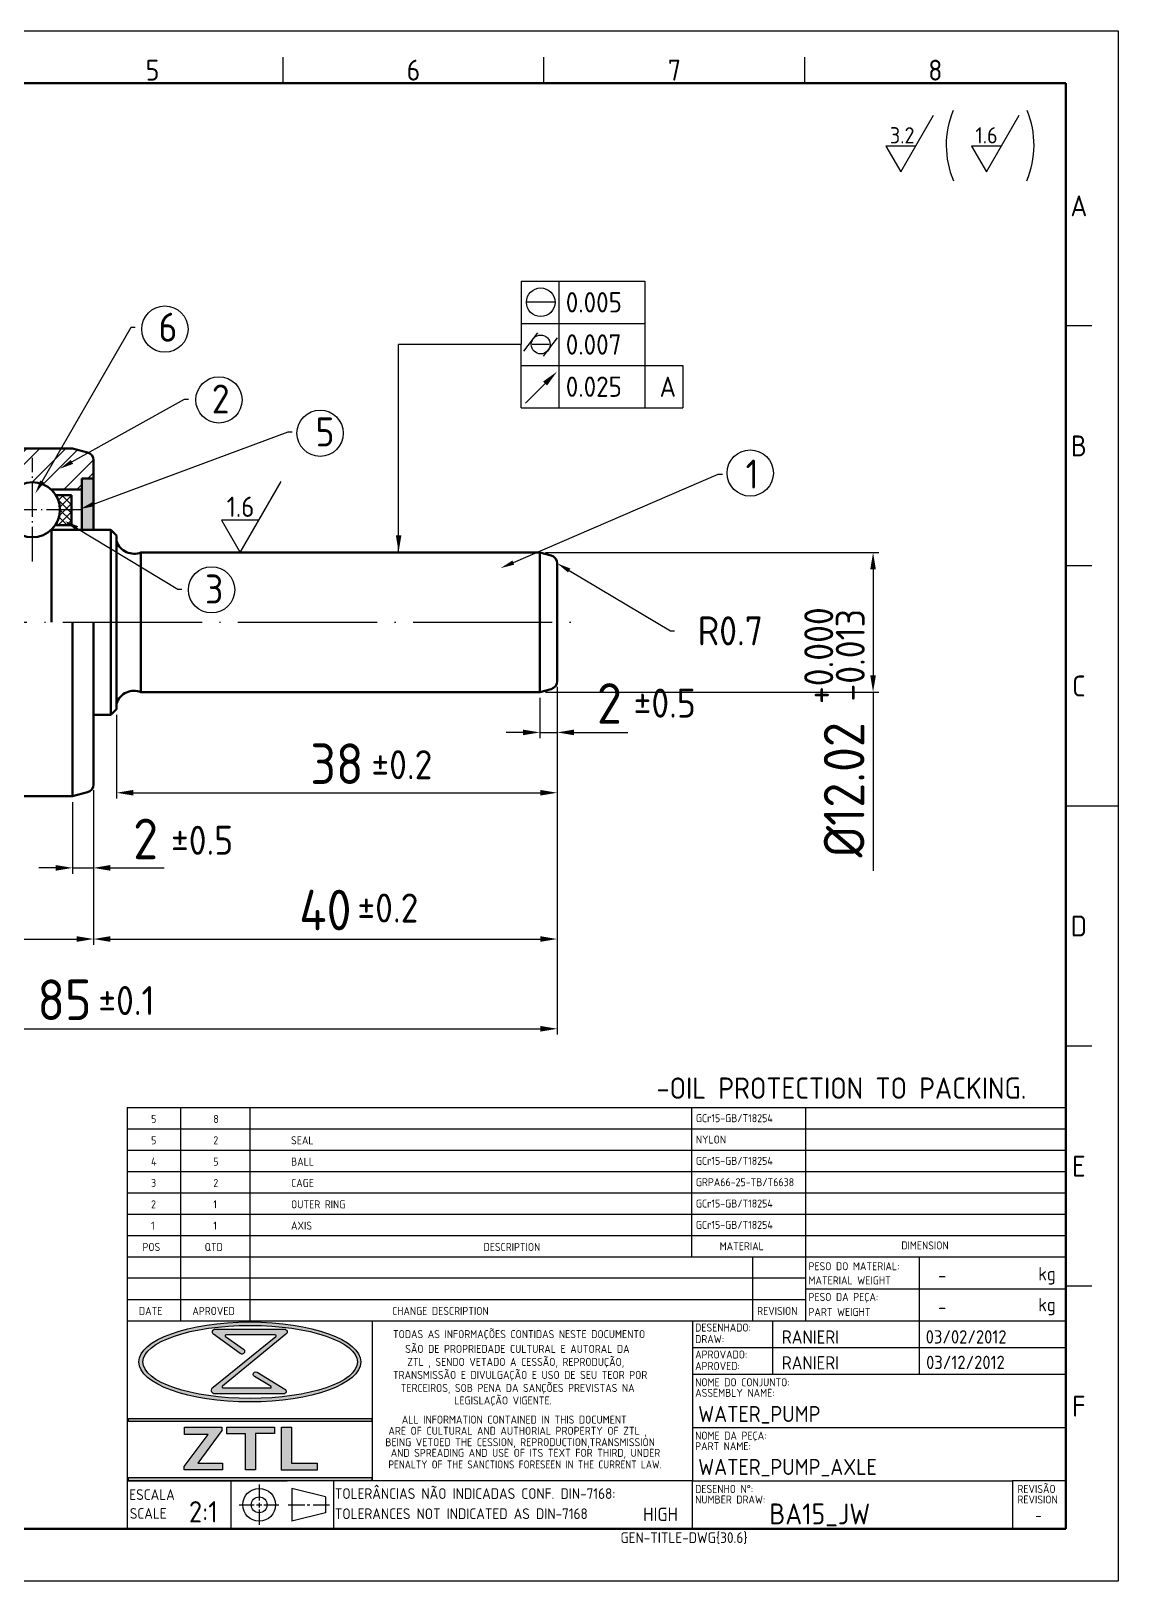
# Model space of a CAD drawing. Extents: x 8 to 197, y 6 to 139.
# Drawn here: x 103.7 to 197.4, y 5.6 to 139.3 of the extents above; entities that cross this region are included whole.
import ezdxf
from ezdxf import colors
from ezdxf.entities.mleader import LeaderData, LeaderLine
from ezdxf.enums import TextEntityAlignment as Align
from ezdxf.math import Vec2, Vec3

# ---------------------------------------------------------------- set-up
doc = ezdxf.new("R2010")
doc.units = 0
doc.header["$LTSCALE"] = 0.5
doc.linetypes.add('ACAD_ISO04W100', pattern=[30, 24, -3, 0, -3])
doc.layers.get('0').update_dxf_attribs({"linetype": 'CONTINUOUS'})
doc.layers.get('Defpoints').update_dxf_attribs({"linetype": 'CONTINUOUS'})
for name, color, linetype, lineweight in [('AM_0', 7, 'CONTINUOUS', 50), ('AM_5', 3, 'CONTINUOUS', 25), ('AM_7', 4, 'ACAD_ISO04W100', 25), ('AM_8', 1, 'CONTINUOUS', 25), ('AM_BOR', 7, 'CONTINUOUS', 50)]:
    doc.layers.add(name, color=color, linetype=linetype, lineweight=lineweight)
doc.styles.add('ACISOTS', font='isocp.shx', dxfattribs={"height": 1})
doc.styles.get("Standard").update_dxf_attribs({"font": 'ISOCP.SHX'})
doc.dimstyles.new('AM_ISO', dxfattribs={"dimtxt": 3.5, "dimasz": 2.5, "dimexe": 1, "dimexo": 1, "dimgap": 1.5, "dimtad": 1, "dimdsep": 46, "dimtxsty": 'Standard', "dimcen": 0, "dimclrd": 256, "dimclre": 256, "dimclrt": 2, "dimadec": 0, "dimazin": 2, "dimtp": 0.1, "dimtm": 0.1, "dimtfac": 0.71, "dimtdec": 3, "dimtmove": 0, "dimatfit": 3, "dimfxl": 1, "dimlwd": -1, "dimlwe": -1, "dimarcsym": 0})

# ---------------------------------------------------------------- blocks, each defined once
blk = doc.blocks.new('A3 ZTL')
for p, q in [((401.174168297453, 280.8219178082171), (19.56947162426601, 280.8219178082171)), ((401.174168297453, 9.784735812133079), (401.174168297453, 280.8219178082171)), ((19.56947162426601, 9.784735812133079), (401.174168297453, 9.784735812133079))]:
    blk.add_line(p, q)
at = {"layer": 'AM_BOR', "color": 135, "lineweight": 25}
for p, q in [((0, 290.6066536203501), (410.9589041095861, 290.6066536203501)), ((410.9589041095861, 290.6066536203501), (410.9589041095861, 5.684341886080801e-14)), ((254.4031311154581, 280.8219178082171), (254.4031311154581, 285.7142857142836)), ((303.326810176123, 280.8219178082171), (303.326810176123, 285.7142857142836)), ((352.250489236788, 280.8219178082171), (352.250489236788, 285.7142857142836)), ((406.0665362035195, 235.3228962817988), (401.174168297453, 235.3228962817988)), ((406.0665362035195, 190.313111545987), (401.174168297453, 190.313111545987)), ((401.174168297453, 145.3033268101751), (410.9589041095861, 145.3033268101751)), ((406.0665362035195, 100.2935420743633), (401.174168297453, 100.2935420743633)), ((406.0665362035195, 55.28375733855154), (401.174168297453, 55.28375733855154)), ((410.9589041095861, 5.684341886080801e-14), (0, 5.684341886080801e-14))]:
    blk.add_line(p, q, dxfattribs=at)
at = {"layer": 'AM_BOR', "color": 135, "lineweight": 25, "style": 'ACISOTS'}
for s, p in [('5', (229.9412915851255, 283.2681017612505)), ('6', (278.8649706457905, 283.2681017612505)), ('7', (327.7886497064555, 283.2681017612505)), ('8', (376.7123287671206, 283.2681017612505)), ('A', (403.6203522504863, 257.8277886497048)), ('B', (403.6203522504863, 212.8180039138928)), ('C', (403.6203522504863, 167.808219178081)), ('D', (403.6203522504863, 122.7984344422692)), ('E', (403.6203522504863, 77.78864970645742)), ('F', (403.6203522504863, 32.7788649706456))]:
    blk.add_text(s, height=3.9138943248532, dxfattribs=at).set_placement(p, align=Align.MIDDLE)
blk = doc.blocks.new('*D31')
at = {"layer": 'AM_5', "transparency": 16777216}
for p, q in [((149.060590886391, 82.74152254201528), (149.060590886391, 52.76477455227206)), ((64.060590886391, 80.77546562620334), (64.060590886391, 52.76477455227206)), ((65.510590886391, 53.26477455227206), (147.610590886391, 53.26477455227206))]:
    blk.add_line(p, q, dxfattribs=at)
at = {"layer": 'AM_5', "lineweight": 25, "transparency": 16777216}
for points in [[(65.510590886391, 53.50644121893873), (65.510590886391, 53.02310788560539), (64.060590886391, 53.26477455227206)], [(147.610590886391, 53.50644121893873), (147.610590886391, 53.02310788560539), (149.060590886391, 53.26477455227206)]]:
    blk.add_solid(points, dxfattribs=at)
at = {"layer": 'Defpoints', "color": 0, "lineweight": 25, "transparency": 16777216}
for p in [(149.060590886391, 83.24152254201528), (64.060590886391, 81.27546562620334), (149.060590886391, 53.26477455227206)]:
    blk.add_point(p, dxfattribs=at)
at = {"layer": 'AM_5', "lineweight": 25, "transparency": 16777216, "insert": (106.560590886391, 55.76477455227206), "char_height": 3.5, "attachment_point": 5}
blk.add_mtext('85', dxfattribs=at)
blk = doc.blocks.new('*D33')
at = {"layer": 'AM_5', "transparency": 16777216}
for p, q in [((81.06059088639098, 73.84090729974463), (81.06059088639098, 60.50526844923911)), ((109.060590886391, 73.84090729974463), (109.060590886391, 60.50526844923911)), ((82.51059088639099, 61.00526844923911), (107.610590886391, 61.00526844923911))]:
    blk.add_line(p, q, dxfattribs=at)
at = {"layer": 'AM_5', "lineweight": 25, "transparency": 16777216}
for points in [[(82.51059088639099, 61.24693511590578), (82.51059088639099, 60.76360178257244), (81.06059088639098, 61.00526844923911)], [(107.610590886391, 61.24693511590578), (107.610590886391, 60.76360178257244), (109.060590886391, 61.00526844923911)]]:
    blk.add_solid(points, dxfattribs=at)
at = {"layer": 'Defpoints', "color": 0, "lineweight": 25, "transparency": 16777216}
for p in [(81.06059088639098, 74.34090729974463), (109.060590886391, 74.34090729974463), (109.060590886391, 61.00526844923911)]:
    blk.add_point(p, dxfattribs=at)
at = {"layer": 'AM_5', "lineweight": 25, "transparency": 16777216, "insert": (95.06059088639097, 63.50561293742809), "char_height": 3.5, "attachment_point": 5}
blk.add_mtext('28', dxfattribs=at)
blk = doc.blocks.new('*D34')
at = {"layer": 'AM_5', "transparency": 16777216}
for p, q in [((149.060590886391, 82.74152254201528), (149.060590886391, 60.50526844923911)), ((109.060590886391, 73.84090729974463), (109.060590886391, 60.50526844923911)), ((110.510590886391, 61.00526844923911), (147.610590886391, 61.00526844923911))]:
    blk.add_line(p, q, dxfattribs=at)
at = {"layer": 'AM_5', "lineweight": 25, "transparency": 16777216}
for points in [[(110.510590886391, 61.24693511590578), (110.510590886391, 60.76360178257244), (109.060590886391, 61.00526844923911)], [(147.610590886391, 61.24693511590578), (147.610590886391, 60.76360178257244), (149.060590886391, 61.00526844923911)]]:
    blk.add_solid(points, dxfattribs=at)
at = {"layer": 'Defpoints', "color": 0, "lineweight": 25, "transparency": 16777216}
for p in [(149.060590886391, 83.24152254201528), (109.060590886391, 74.34090729974463), (149.060590886391, 61.00526844923911)]:
    blk.add_point(p, dxfattribs=at)
at = {"layer": 'AM_5', "lineweight": 25, "transparency": 16777216, "insert": (129.060590886391, 63.50526844923911), "char_height": 3.5, "attachment_point": 5}
blk.add_mtext('40', dxfattribs=at)
blk = doc.blocks.new('*D35')
at = {"layer": 'AM_5', "transparency": 16777216}
for p, q in [((149.0605908863909, 82.74152254201528), (149.0605908863909, 73.1203006185603)), ((111.060590886391, 80.33646986178326), (111.060590886391, 73.1203006185603)), ((112.510590886391, 73.6203006185603), (147.6105908863909, 73.6203006185603))]:
    blk.add_line(p, q, dxfattribs=at)
at = {"layer": 'AM_5', "lineweight": 25, "transparency": 16777216}
for points in [[(112.510590886391, 73.86196728522695), (112.510590886391, 73.37863395189363), (111.060590886391, 73.6203006185603)], [(147.6105908863909, 73.86196728522695), (147.6105908863909, 73.37863395189363), (149.0605908863909, 73.6203006185603)]]:
    blk.add_solid(points, dxfattribs=at)
at = {"layer": 'Defpoints', "color": 0, "lineweight": 25, "transparency": 16777216}
for p in [(149.0605908863909, 83.24152254201528), (111.060590886391, 80.83646986178326), (149.0605908863909, 73.6203006185603)]:
    blk.add_point(p, dxfattribs=at)
at = {"layer": 'AM_5', "lineweight": 25, "transparency": 16777216, "insert": (130.0605908863909, 76.1203006185603), "char_height": 3.5, "attachment_point": 5}
blk.add_mtext('38', dxfattribs=at)
blk = doc.blocks.new('*D38')
at = {"layer": 'AM_5', "transparency": 16777216}
for p, q in [((109.060590886391, 73.84090729974463), (109.060590886391, 66.63924463909069)), ((107.260590886391, 72.82146986178329), (107.260590886391, 66.63924463909069)), ((105.810590886391, 67.13924463909069), (104.360590886391, 67.13924463909069)), ((107.260590886391, 67.13924463909069), (109.060590886391, 67.13924463909069)), ((110.510590886391, 67.13924463909069), (115.1596755320603, 67.13924463909069))]:
    blk.add_line(p, q, dxfattribs=at)
at = {"layer": 'AM_5', "lineweight": 25, "transparency": 16777216}
for points in [[(105.810590886391, 67.38091130575735), (105.810590886391, 66.89757797242403), (107.260590886391, 67.13924463909069)], [(110.510590886391, 67.38091130575735), (110.510590886391, 66.89757797242403), (109.060590886391, 67.13924463909069)]]:
    blk.add_solid(points, dxfattribs=at)
at = {"layer": 'Defpoints', "color": 0, "lineweight": 25, "transparency": 16777216}
for p in [(109.060590886391, 74.34090729974463), (107.260590886391, 73.32146986178329), (109.060590886391, 67.13924463909069)]:
    blk.add_point(p, dxfattribs=at)
at = {"layer": 'AM_5', "lineweight": 25, "transparency": 16777216, "insert": (113.5601332092257, 69.63958912727966), "char_height": 3.5, "attachment_point": 5}
blk.add_mtext('2', dxfattribs=at)
blk = doc.blocks.new('*D39')
at = {"layer": 'AM_5', "transparency": 16777216}
for p, q in [((147.560590886391, 81.80246986178328), (147.560590886391, 78.32300934456833)), ((149.060590886391, 82.74152254201528), (149.060590886391, 78.32300934456833)), ((146.110590886391, 78.82300934456833), (144.660590886391, 78.82300934456833)), ((147.560590886391, 78.82300934456833), (149.060590886391, 78.82300934456833)), ((150.510590886391, 78.82300934456833), (155.1596755320603, 78.82300934456833))]:
    blk.add_line(p, q, dxfattribs=at)
at = {"layer": 'AM_5', "lineweight": 25, "transparency": 16777216}
for points in [[(146.110590886391, 79.064676011235), (146.110590886391, 78.58134267790167), (147.560590886391, 78.82300934456833)], [(150.510590886391, 79.064676011235), (150.510590886391, 78.58134267790167), (149.060590886391, 78.82300934456833)]]:
    blk.add_solid(points, dxfattribs=at)
at = {"layer": 'Defpoints', "color": 0, "lineweight": 25, "transparency": 16777216}
for p in [(149.060590886391, 83.24152254201528), (147.560590886391, 82.30246986178328), (149.060590886391, 78.82300934456833)]:
    blk.add_point(p, dxfattribs=at)
at = {"layer": 'AM_5', "lineweight": 25, "transparency": 16777216, "insert": (153.5601332092256, 81.3233538327573), "char_height": 3.5, "attachment_point": 5}
blk.add_mtext('2', dxfattribs=at)
blk = doc.blocks.new('*D40')
at = {"layer": 'AM_5', "transparency": 16777216}
for p, q in [((148.0605908863909, 94.3404698617833), (176.8019314499464, 94.34046986178329)), ((176.3019314499464, 92.89046986178329), (176.3019314499464, 83.75246986178327)), ((148.060590886391, 82.30246986178328), (176.8019314499464, 82.30246986178327)), ((176.3019314499464, 82.30246986178327), (176.3019314499464, 66.89226316886987))]:
    blk.add_line(p, q, dxfattribs=at)
at = {"layer": 'AM_5', "lineweight": 25, "transparency": 16777216}
for points in [[(176.0602647832797, 92.89046986178329), (176.5435981166131, 92.89046986178329), (176.3019314499464, 94.34046986178329)], [(176.0602647832797, 83.75246986178327), (176.5435981166131, 83.75246986178327), (176.3019314499464, 82.30246986178327)]]:
    blk.add_solid(points, dxfattribs=at)
at = {"layer": 'Defpoints', "color": 0, "lineweight": 25, "transparency": 16777216}
for p in [(147.5605908863909, 94.3404698617833), (147.560590886391, 82.30246986178328), (176.3019314499464, 82.30246986178327)]:
    blk.add_point(p, dxfattribs=at)
at = {"layer": 'AM_5', "lineweight": 25, "transparency": 16777216, "insert": (173.8015869617574, 73.8723665153266), "char_height": 3.5, "attachment_point": 5, "rotation": 90}
blk.add_mtext('%%C12.02', dxfattribs=at)

msp = doc.modelspace()

# ---------------------------------------------------------------- hatches: boundary and pattern name
at = {"layer": 'AM_5', "lineweight": 25}
h = msp.add_hatch(dxfattribs=at)
h.set_pattern_fill('ANSI32', color=1, scale=0.25)
h.set_pattern_definition([(45, (0, 0), (-1.683798022700466, 1.683798022700467), []), (45, (1.1225325, 0), (-1.683798022700466, 1.683798022700467), [])])
h.paths.add_polyline_path([(109.060590886391, 102.3020324238219, 0.3394542588633702), (108.5417642179628, 102.9781805022243), (107.260590886391, 103.3214698617833), (104.0536139358205, 103.3214698617833), (82.86059088639107, 103.3214698617833), (81.57941755481922, 102.9781805022243, 0.3394542588633725), (81.06059088639098, 102.3020324238219), (81.06059088639098, 100.726780500553), (82.060590886391, 100.726780500553), (82.060590886391, 99.78046986178332), (84.71858584712083, 99.78046986178332, -0.3892494720807538), (87.92989399178707, 99.78046986178333), (94.14027881206084, 99.78046986178332), (102.1912877809949, 99.78046986178332, -0.3892494720807538), (105.4025959256611, 99.78046986178333), (108.060590886391, 99.78046986178332), (108.060590886391, 100.7267805005529), (109.060590886391, 100.7267805005529)])
at = {"layer": 'AM_8'}
for color, points in [(256, [(108.060590886391, 100.7267805005529), (108.060590886391, 96.30646986178327), (109.060590886391, 96.30646986178326), (109.060590886391, 100.7267805005529)]), (135, [(112.0942762901992, 19.38359547994303), (133.0669288597493, 19.38359547994303), (133.0669288597493, 19.66170865847099), (112.0942762901992, 19.66170865847099)]), (135, [(116.8915702521314, 15.49853640574482), (116.8915702521314, 15.22291530236323), (120.2006305399726, 15.22291530236323), (120.2006305399726, 15.80478204272712), (118.0558688630511, 15.80478204272712), (120.1393515373971, 18.62224214374443), (120.1393515373971, 18.89786324712602), (116.9222097534192, 18.89786324712602), (116.9222097534192, 18.28537197316144), (118.9597329320322, 18.28537197316144)]), (135, [(120.5683035802197, 18.31599650676213), (122.1615552091677, 18.31599650676213), (122.1615552091677, 15.22291530236323), (123.0347792892582, 15.22291530236323), (123.0347792892582, 18.34662104036283), (124.6739894387335, 18.34662104036283), (124.6739894387335, 18.89786324712602), (120.5683035802197, 18.89786324712602)]), (135, [(128.3507232544247, 15.20760318605053), (128.3507232544247, 15.80478204272712), (126.1293635556881, 15.80478204272712), (126.1293635556881, 18.89786324712602), (125.27145898244, 18.89786324712602), (125.27145898244, 15.20760318605053)]), (135, [(133.0669288597493, 14.55693109362733), (112.0942762901992, 14.55693109362733), (112.0942762901992, 14.27881791509937), (133.0669288597493, 14.27881791509937)])]:
    msp.add_hatch(color=color, dxfattribs=at).paths.add_polyline_path(points)
h = msp.add_hatch(dxfattribs=at)
h.set_pattern_fill('_U', color=256, scale=0.5, angle=45, style=0, double=1, pattern_type=0)
h.set_pattern_definition([(45, (-1.084818340941439, -0.4936578868655488), (-0.3535533905932737, 0.3535533905932738), []), (135, (-1.084818340941439, -0.4936578868655488), (-0.3535533905932738, -0.3535533905932737), [])])
edge = h.paths.add_edge_path()
edge.add_line((107.1546680168893, 96.69878927479618), (107.1546680168893, 99.27734747793885))
edge.add_line((107.1546680168893, 99.27734747793885), (105.8447936445097, 99.27734747793885))
edge.add_arc((103.3277230279152, 98.0304698617833), 2.808976375584742, -28.299490524399005, 26.352368009985184, ccw=False)
edge.add_line((105.800974954597, 96.69878927479618), (107.1546680168894, 96.69878927479618))
h = msp.add_hatch(color=135, dxfattribs=at)
edge = h.paths.add_edge_path()
edge.add_ellipse((122.5492248429474, 24.53198435984742), major_axis=(9.575739635081051, 0), ratio=0.3599074264618837, start_angle=191.4591559026164, end_angle=452.8175037975291)
edge.add_ellipse((122.5492248429474, 24.53198435984742), major_axis=(9.575739635081051, 0), ratio=0.3599074264618837, start_angle=92.8175037975291, end_angle=191.4591559026164)
edge = h.paths.add_edge_path(flags=16)
edge.add_ellipse((122.5787799154613, 24.53198435984742), major_axis=(9.250637250648639, 0), ratio=0.3406641629368743, start_angle=93.06698418125112, end_angle=371.4591559026165)
edge.add_ellipse((122.5787799154613, 24.53198435984742), major_axis=(9.250637250648639, 0), ratio=0.3406641629368743, start_angle=11.45915590261644, end_angle=93.06698418125112)
h = msp.add_hatch(color=135, dxfattribs=at)
edge = h.paths.add_edge_path()
edge.add_line((124.7807822680225, 26.71530012382619), (119.3908718737085, 22.35007926690857))
edge.add_arc((119.5345118763717, 22.08152748534906), 0.3045529670580355, 118.1409420618386, 270)
edge.add_line((119.5345118763717, 21.77697451829103), (125.4622467690206, 21.77697451829103))
edge.add_arc((125.4545328592667, 22.00140670676857), 0.2245647159028104, 271.9685258002675, 418.9108275581087)
edge.add_line((125.5704916796444, 22.19371599828906), (123.1702256133619, 23.64103047507896))
edge.add_arc((123.0566348541068, 23.45443996575312), 0.2184465123517048, 58.66818673949553, 238.8052457285299)
edge.add_line((122.9434907682978, 23.26757826661429), (124.3773494087923, 22.39938202412111))
edge.add_arc((124.3454153218955, 22.3543558121503), 0.05520095715089599, -90.0000000000017, 54.654466378775, ccw=False)
edge.add_line((124.3454153218955, 22.2991548549994), (120.2142775689848, 22.2991548549994))
edge.add_arc((120.226511128944, 22.37487652136254), 0.07670352499125666, 129.2363501875215, 260.8226179196582, ccw=False)
edge.add_line((120.1779945521265, 22.43428672688317), (125.6659628579889, 26.91596514475107))
edge.add_arc((125.5226671029491, 27.11268748657999), 0.2433790319380336, 306.0702039235753, 450.0000000000005)
edge.add_line((125.5226671029491, 27.35606651851803), (119.5716706279772, 27.35606651851803))
edge.add_arc((119.5623195301741, 27.12045379438709), 0.2357982162835929, 87.72721362459266, 233.7470792136513)
edge.add_line((119.422880076241, 26.93030270317446), (121.7087618242144, 25.25404567693037))
edge.add_arc((121.8563096112143, 25.44613504208677), 0.2422161713320389, 232.4713934687198, 414.7334021946169)
edge.add_line((121.9961608046401, 25.64389832824509), (120.4560164418371, 26.73303388707458))
edge.add_arc((120.486557447346, 26.79176132665741), 0.06619414760721119, 89.99999999999858, 242.5234665523123, ccw=False)
edge.add_line((120.486557447346, 26.85795547426462), (124.7428657815633, 26.85795547426462))
edge.add_arc((124.7298891917844, 26.77813981272297), 0.08086366124299682, -50.99642107156359, 80.76553650730273, ccw=False)

# ---------------------------------------------------------------- linework, layer by layer
at = {"layer": 'AM_0'}
for p, q in [((82.86059088639101, 103.3214698617833), (104.0536139358205, 103.3214698617833)), ((104.0536139358205, 103.3214698617833), (107.260590886391, 103.3214698617833)), ((107.2605908863909, 103.3214698617833), (108.5417642179627, 102.9781805022243)), ((109.060590886391, 102.3020324238219), (109.060590886391, 96.30646986178327)), ((109.060590886391, 100.7267805005529), (108.060590886391, 100.7267805005529)), ((108.060590886391, 100.7267805005529), (108.060590886391, 96.30646986178327)), ((105.4025959256611, 99.78046986178333), (108.060590886391, 99.78046986178332)), ((105.8447936445098, 99.27734747793885), (107.1546680168893, 99.27734747793885)), ((107.1546680168893, 99.27734747793885), (107.1546680168893, 96.69878927479618)), ((105.4304806499289, 96.30646986178331), (110.560590886391, 96.30646986178326)), ((105.4304806499289, 96.30646986178331), (105.4304806499289, 88.32146986178331)), ((107.1546680168893, 96.69878927479618), (105.800974954597, 96.69878927479618)), ((110.560590886391, 96.30646986178327), (111.060590886391, 95.80646986178327)), ((110.560590886391, 96.30646986178327), (110.560590886391, 80.33646986178329)), ((111.060590886391, 80.83646986178326), (111.060590886391, 95.80646986178327)), ((113.160590886391, 94.34046986178332), (147.560590886391, 94.34046986178328)), ((113.1605908863911, 94.34046986178332), (113.160590886391, 82.3024698617833)), ((147.5605908863909, 94.34046986178329), (147.560590886391, 82.30246986178328)), ((147.560590886391, 94.34046986178328), (148.5417642179627, 94.07756525995364)), ((149.060590886391, 93.4014171815513), (149.060590886391, 83.24152254201528)), ((107.260590886391, 88.32146986178329), (107.260590886391, 73.32146986178329)), ((109.060590886391, 88.32146986178329), (109.060590886391, 74.34090729974463)), ((147.560590886391, 82.30246986178328), (113.160590886391, 82.30246986178328)), ((147.560590886391, 82.30246986178328), (148.5417642179627, 82.56537446361293)), ((110.560590886391, 80.33646986178329), (109.060590886391, 80.33646986178329)), ((110.5605908863911, 80.33646986178329), (111.060590886391, 80.83646986178326)), ((107.2605908863909, 73.32146986178329), (108.5417642179627, 73.66475922134228)), ((104.0536139358205, 73.32146986178331), (82.86059088639101, 73.32146986178331)), ((107.260590886391, 73.32146986178329), (104.0536139358205, 73.32146986178331))]:
    msp.add_line(p, q, dxfattribs=at)
msp.add_circle((103.796941853328, 98.0304698617833), 2.375, dxfattribs=at)
for centre, radius, start, end in [((108.360590886391, 102.3020324238219), 0.7, 0, 74.99999999999879), ((112.5727300953135, 95.83707017457951), 1.607915671280034, 199.8753634360188, 291.4447735483344), ((148.360590886391, 93.4014171815513), 0.7, 0, 74.99999999999879), ((148.3605908863909, 83.24152254201528), 0.7, 285.0000000000012, 0), ((112.5727300953135, 80.8058695489871), 1.607915671280018, 68.55522645166565, 160.1246365639836), ((108.360590886391, 74.34090729974463), 0.7, 285.0000000000012, 0)]:
    msp.add_arc(centre, radius, start, end, dxfattribs=at)
at = {"layer": 'AM_5', "lineweight": 25}
for p, q in [((178.6960433860444, 127.1659832442466), (181.5239511925567, 132.0640632442466)), ((186.0723612511302, 127.1659832442466), (188.9002690576425, 132.0640632442466)), ((179.9814560253682, 129.3923832442466), (177.4106307467206, 129.3923832442466)), ((177.4106307467206, 129.3923832442466), (178.6960433860444, 127.1659832442466)), ((187.357773890454, 129.3923832442466), (184.7869486118065, 129.3923832442466)), ((184.7869486118065, 129.3923832442466), (186.0723612511302, 127.1659832442466)), ((145.9374180873714, 117.743851282111), (145.9260609977008, 106.8238512821109)), ((145.9374180873714, 117.743851282111), (156.6208180873714, 117.743851282111)), ((149.2220086075023, 106.8238512821109), (149.2220086075023, 117.743851282111)), ((156.6208180873714, 117.743851282111), (156.6208180873714, 114.1038512821109)), ((148.8733167836181, 115.9236431650993), (146.400917768173, 115.9236431650993)), ((145.9374180873714, 114.1038512821109), (156.6208180873714, 114.1038512821109)), ((156.6208180873714, 114.1038512821109), (156.6208180873714, 106.8238512821109)), ((146.1761627410811, 111.6999105369681), (147.3842224461815, 113.2721979102534)), ((147.8898081825395, 111.2817553342801), (149.0804084931403, 112.8673046825115)), ((145.9317395425361, 112.2838512821109), (135.3788204894987, 112.2838512821109)), ((148.3715111441188, 112.2836431650992), (146.8907663597701, 112.2836431650992)), ((145.9374180873714, 110.4638512821109), (159.9025404132491, 110.4638512821109)), ((159.9025404132491, 110.4638512821109), (159.9025404132491, 106.8238512821109)), ((145.9374180873714, 106.8238512821109), (159.9025404132491, 106.8238512821109)), ((121.7247651677758, 94.34046986178333), (125.2596499259162, 100.4630698617833)), ((123.3315309669305, 97.1234698617833), (120.1179993686211, 97.1234698617833)), ((120.1179993686211, 97.1234698617833), (121.7247651677758, 94.34046986178332))]:
    msp.add_line(p, q, dxfattribs=at)
at = {"layer": 'AM_5'}
for p, q in [((135.3788204894987, 94.34046986178332), (135.3788204894987, 112.2838512821109)), ((148.0181988435953, 108.9159891280054), (146.3298545025295, 107.2276447869396))]:
    msp.add_line(p, q, dxfattribs=at)
at = {"layer": 'AM_5', "lineweight": 25}
for centre, radius in [((147.6371172758955, 115.9236431650993), 1.23619950772254), ((115.222202661426, 113.6055442632418), 1.995398731426474), ((147.6371172758955, 112.2836431650992), 0.8117731456116188), ((119.8875001118241, 107.4962100894501), 1.995398731426474), ((128.6064482806231, 104.6219925341896), 1.995398731426474), ((165.7104347924457, 101.1965261305949), 1.995398731426474), ((119.2525919188077, 91.12205679202418), 1.995398731426474)]:
    msp.add_circle(centre, radius, dxfattribs=at)
for centre, start, end in [((190.4578275524148, 129.4646479267778), 157.6018686384349, 202.9314501873766), ((182.3344360970326, 129.4646479267778), 337.0685498126237, 22.39813136156498)]:
    msp.add_arc(centre, 7.849335159521944, start, end, dxfattribs=at)
for points in [[(147.8473147048086, 109.0868732667921), (148.189082982382, 108.7451049892186), (149.0435036763158, 109.9412939607259)], [(135.137153822832, 95.8302806393271), (135.6204871561654, 95.8302806393271), (135.3788204894987, 94.3802806393271)]]:
    msp.add_solid(points, dxfattribs=at)
at = {"layer": 'AM_7', "ltscale": 0.25}
for p, q in [((103.796941853328, 93.56522161495525), (103.796941853328, 102.4957181086114)), ((108.0143780661422, 98.0304698617833), (99.12957311062019, 98.0304698617833))]:
    msp.add_line(p, q, dxfattribs=at)
at = {"layer": 'AM_7'}
msp.add_line((61.12600963883091, 88.32146986178329), (151.0673718818894, 88.32146986178329), dxfattribs=at)
at = {"layer": 'AM_8', "color": 135}
for p, q in [((111.9644896390659, 46.47881791509934), (111.9644896390659, 10.13881791509938)), ((111.9644896390659, 46.47881791509934), (192.9244896390659, 46.47881791509934)), ((116.5644896390659, 46.47881791509934), (116.5644896390659, 28.07881791509937)), ((122.5444896390659, 46.47881791509934), (122.5444896390659, 28.07881791509937)), ((160.648306440278, 46.47881791509934), (160.648306440278, 33.59881791509937)), ((170.4985177331668, 28.07881791509937), (170.4985177331668, 46.47881791509934)), ((111.9644896390659, 44.63881791509935), (192.9244896390659, 44.63881791509935)), ((111.9644896390659, 42.79881791509936), (192.9244896390659, 42.79881791509936)), ((111.9644896390659, 40.95881791509937), (192.9244896390659, 40.95881791509937)), ((111.9644896390659, 39.11881791509937), (192.9244896390659, 39.11881791509937)), ((111.9644896390659, 37.27881791509937), (192.9244896390659, 37.27881791509937)), ((111.9644896390659, 35.43881791509937), (192.9244896390659, 35.43881791509937)), ((111.9644896390659, 33.59881791509937), (192.9244896390659, 33.59881791509937)), ((165.8985177331668, 33.59881791509937), (165.8985177331668, 28.07881791509937)), ((180.2744896390659, 33.59881791509937), (180.2744896390659, 30.83881791509937)), ((192.9244896390659, 10.13881791509938), (192.9244896390659, 33.59881791509937)), ((170.4985177331668, 31.75881791509937), (111.9644896390659, 31.75881791509938)), ((170.4985177331668, 30.83881791509937), (192.9244896390659, 30.83881791509937)), ((180.2744896390659, 30.83881791509937), (180.2744896390659, 28.07881791509937)), ((111.9644896390659, 29.91881791509937), (170.4985177331667, 29.91881791509937)), ((111.9644896390659, 28.07881791509937), (160.7244896390659, 28.07881791509937)), ((133.0936762419367, 28.07881791509937), (133.0936762419367, 14.27881791509937)), ((160.7244896390659, 28.07881791509937), (160.7244896390659, 19.33881791509937)), ((160.7244896390659, 28.07881791509937), (192.9244896390659, 28.07881791509937)), ((167.6244896390659, 28.07881791509937), (167.6244896390659, 23.47881791509937)), ((180.2744896390659, 28.07881791509937), (180.2744896390659, 23.47881791509937)), ((119.5716706279772, 27.35606651851803), (125.5226671029491, 27.35606651851803)), ((160.7244896390659, 25.77881791509937), (192.9244896390659, 25.77881791509937)), ((160.7244896390659, 23.47881791509937), (192.9244896390659, 23.47881791509937)), ((112.0942762901992, 19.38359547994303), (112.0942762901992, 19.66170865847099)), ((112.0942762901992, 19.66170865847099), (133.0669288597493, 19.66170865847099)), ((133.0669288597493, 19.38359547994303), (112.0942762901992, 19.38359547994303)), ((116.9222097534192, 18.28537197316144), (116.9222097534192, 18.89786324712602)), ((116.9222097534192, 18.89786324712602), (120.1393515373971, 18.89786324712602)), ((120.1393515373971, 18.89786324712602), (120.1393515373971, 18.62224214374443)), ((120.5683035802197, 18.31599650676213), (120.5683035802197, 18.89786324712602)), ((120.5683035802197, 18.89786324712602), (124.6739894387335, 18.89786324712602)), ((124.6739894387335, 18.89786324712602), (124.6739894387335, 18.34662104036283)), ((125.27145898244, 15.20760318605053), (125.27145898244, 18.89786324712602)), ((125.27145898244, 18.89786324712602), (126.1293635556881, 18.89786324712602)), ((126.1293635556881, 18.89786324712602), (126.1293635556881, 15.80478204272712)), ((133.0669288597493, 19.66170865847099), (133.0669288597493, 19.38359547994303)), ((160.7244896390659, 19.33881791509937), (160.7244896390659, 14.27881791509937)), ((160.7244896390659, 18.87881791509937), (192.9244896390659, 18.87881791509937)), ((116.8915702521314, 15.49853640574482), (118.9597329320322, 18.28537197316144)), ((118.9597329320322, 18.28537197316144), (116.9222097534192, 18.28537197316144)), ((120.1393515373971, 18.62224214374443), (118.0558688630511, 15.80478204272712)), ((122.1615552091677, 18.31599650676213), (120.5683035802197, 18.31599650676213)), ((122.1615552091677, 15.22291530236323), (122.1615552091677, 18.31599650676213)), ((123.0347792892582, 18.34662104036283), (123.0347792892582, 15.22291530236323)), ((124.6739894387335, 18.34662104036283), (123.0347792892582, 18.34662104036283)), ((116.8915702521314, 15.22291530236323), (116.8915702521314, 15.49853640574482)), ((120.2006305399726, 15.22291530236323), (116.8915702521314, 15.22291530236323)), ((118.0558688630511, 15.80478204272712), (120.2006305399726, 15.80478204272712)), ((120.2006305399726, 15.80478204272712), (120.2006305399726, 15.22291530236323)), ((123.0347792892582, 15.22291530236323), (122.1615552091677, 15.22291530236323)), ((128.3507232544247, 15.20760318605053), (125.27145898244, 15.20760318605053)), ((126.1293635556881, 15.80478204272712), (128.3507232544247, 15.80478204272712)), ((128.3507232544247, 15.80478204272712), (128.3507232544247, 15.20760318605053)), ((111.9644896390659, 14.27881791509937), (125.7644896390659, 14.27881791509937)), ((160.7244896390659, 14.27881791509937), (111.9644896390659, 14.27881791509937)), ((112.0942762901992, 14.55693109362733), (133.0669288597493, 14.55693109362733)), ((112.0942762901992, 14.27881791509937), (112.0942762901992, 14.55693109362733)), ((133.0669288597493, 14.27881791509937), (112.0942762901992, 14.27881791509937)), ((120.9043172178133, 14.27881791509937), (120.9043172178133, 10.13881791509938)), ((123.3555402867237, 13.94687646276532), (123.3555402867237, 12.58182248833861)), ((129.0741164758282, 12.89124520309893), (126.180242754979, 13.62487646276532)), ((126.180242754979, 13.62487646276532), (126.180242754979, 10.79275936743343)), ((129.7625957453666, 14.27881791509937), (129.7625957453666, 10.13881791509938)), ((133.0669288597493, 14.55693109362733), (133.0669288597493, 14.27881791509937)), ((160.7244896390659, 10.13881791509937), (160.7244896390659, 14.27881791509937)), ((160.7244896390659, 14.27881791509937), (188.3244896390659, 14.27881791509937)), ((192.9244896390659, 14.27881791509937), (188.3244896390659, 14.27881791509937)), ((188.3244896390659, 14.27881791509937), (188.3244896390659, 10.13881791509937)), ((121.6257062576164, 12.20881791509937), (122.9243966490038, 12.20881791509938)), ((123.1212887482122, 12.20881791509938), (123.5783602445059, 12.20881791509938)), ((123.3555402867237, 12.39204544109549), (123.3555402867237, 11.98437614223663)), ((123.754156880651, 12.20881791509938), (125.0446957471559, 12.20881791509937)), ((125.8647767429186, 12.20881791509937), (127.287630378633, 12.20881791509938)), ((127.506691402713, 12.20881791509938), (127.7357098149094, 12.20881791509938)), ((128.0006089303625, 12.20881791509938), (129.4096378076537, 12.20881791509937)), ((129.0741164758282, 12.89124520309893), (129.0741164758282, 11.52639062709982)), ((123.3555402867237, 11.80162789608666), (123.3555402867237, 10.47075936743343)), ((129.0741164758282, 11.52639062709982), (126.180242754979, 10.79275936743343)), ((111.9644896390659, 10.13881791509938), (192.9244896390659, 10.13881791509938))]:
    msp.add_line(p, q, dxfattribs=at)
msp.add_lwpolyline([(119.5716706279772, 27.35606651851803), (125.5226671029491, 27.35606651851803, -0.7260746131415354), (125.6659628579889, 26.91596514475107), (120.1779945521265, 22.43428672688317, 0.6468440207606893), (120.2142775689848, 22.2991548549994), (124.3454153218955, 22.2991548549994, 0.730914653301359), (124.3773494087923, 22.39938202412111), (122.9434907682978, 23.26757826661429, -1.001196781170949), (123.1702256133619, 23.64103047507896), (125.5704916796444, 22.19371599828906, -0.7463433527497811), (125.4622467690206, 21.77697451829103), (119.5345118763717, 21.77697451829103, -0.7802957405863892), (119.3908718737086, 22.35007926690857), (124.7807822680225, 26.71530012382619, 0.647931899410164), (124.7428657815633, 26.85795547426462), (120.486557447346, 26.85795547426462, 0.7849704651204459), (120.4560164418371, 26.73303388707458), (121.9961608046401, 25.64389832824509, -1.019937174804642), (121.7087618242144, 25.25404567693037), (119.422880076241, 26.93030270317446, -0.7400952245833278), (119.5716706279772, 27.35606651851803, -0.2577935723604032)], format="xyb", dxfattribs=at)
for radius in [1.41605854766595, 0.6824272879995547]:
    msp.add_circle((123.3555402867237, 12.20881791509937), radius, dxfattribs=at)
for centre, major_axis, ratio in [((122.5492248429474, 24.53198435984742), (-9.575739635081051, 0), 0.3599074264618837), ((122.5787799154613, 24.53198435984742), (-9.250637250648639, 0), 0.3406641629368743)]:
    msp.add_ellipse(centre, major_axis=major_axis, ratio=ratio, dxfattribs=at)

# ---------------------------------------------------------------- block references
at = {"layer": 'AM_0', "lineweight": 0, "xscale": 0.46, "yscale": 0.46, "zscale": 0.46}
msp.add_blockref('A3 ZTL', (8.38437222223751, 5.637839441518153), dxfattribs=at)

# ---------------------------------------------------------------- texts
at = {"layer": 'AM_5', "attachment_point": 1}
for s, insert, char_height in [('3.2', (177.7563078477225, 131.0225542291044), 1.4), ('1.6', (185.1326257128083, 131.0225542291044), 1.4), ('0.005', (149.7999416463379, 116.7954064692708), 1.75), ('0.007', (149.7999416463379, 113.1554064692708), 1.75), ('0.025', (149.7999416463379, 109.5154064692708), 1.75), ('A', (157.8889659538808, 109.5154064692708), 1.75), ('1.6', (120.5500957448733, 99.16118359285558), 1.75), ('%%P0.5', (155.6455503527808, 82.60089481497386), 2.5), ('%%P0.2', (133.0296899286765, 77.2898392206688), 2.5), ('%%P0.5', (115.7478473819185, 70.77108319093986), 2.5), ('%%P0.2', (131.8238445251977, 64.92920083820098), 2.5), ('%%P0.1', (109.4783351034575, 56.95020565276627), 2.5)]:
    msp.add_mtext_dynamic_manual_height_columns(s, width=5.488309595672263, gutter_width=10, heights=[0], dxfattribs=dict(at, insert=insert, char_height=char_height))
at = {"layer": 'AM_5', "char_height": 2.5, "attachment_point": 1, "rotation": 90}
for s, insert in [('+0.000', (170.3653597973036, 81.27492094462218)), ('-0.013', (173.0815554602611, 81.4911956363818))]:
    msp.add_mtext_dynamic_manual_height_columns(s, width=5.488309595672263, gutter_width=10, heights=[0], dxfattribs=dict(at, insert=insert))
at = {"layer": 'AM_8'}
msp.add_text('-OIL PROTECTION TO PACKING.', height=1.84, dxfattribs=at).set_placement((157.6252077000886, 47.22265288908337))
at = {"layer": 'AM_8', "color": 135}
for s, height, p in [('5', 0.69, (114.0325119094236, 45.14001989485665)), ('8', 0.69, (119.3978602638408, 45.14001989485665)), ('GCr15-GB/T18254', 0.69, (161.0153195075857, 45.20761983196834)), ('5', 0.69, (114.0325119094236, 43.30001989485666)), ('2', 0.69, (119.3978602638408, 43.30001989485666)), ('                    SEAL', 0.69, (118.2150162865091, 43.30001989485666)), ('NYLON', 0.69, (161.0153195075857, 43.36761983196836)), ('4', 0.69, (114.0325119094236, 41.46001989485667)), ('5', 0.69, (119.3978602638408, 41.46001989485667)), ('                    BALL', 0.69, (118.2150162865091, 41.46001989485667)), ('GCr15-GB/T18254', 0.69, (161.0153195075857, 41.52761983196837)), ('3', 0.69, (114.0325119094236, 39.62001989485667)), ('2', 0.69, (119.3978602638408, 39.62001989485667)), ('                    CAGE', 0.69, (118.2150162865091, 39.62001989485667)), ('GRPA66-25-TB/T6638', 0.69, (161.0153195075857, 39.68761983196836)), ('2', 0.69, (114.0325119094236, 37.78001989485666)), ('1', 0.69, (119.3978602638408, 37.78001989485666)), ('                    OUTER RING', 0.69, (118.2150162865091, 37.78001989485666)), ('GCr15-GB/T18254', 0.69, (161.0153195075857, 37.84761983196836)), ('1', 0.69, (114.0325119094236, 35.94001989485667)), ('1', 0.69, (119.3978602638408, 35.94001989485667)), ('                    AXIS', 0.69, (118.2150162865091, 35.94001989485667)), ('GCr15-GB/T18254', 0.69, (161.0153195075857, 36.00761983196836)), ('POS', 0.69, (113.2864005974834, 34.10001989485666)), ('QTD', 0.69, (118.6517489519006, 34.10001989485666)), ('                    DESCRIPTION', 0.69, (134.8159983630662, 34.10001989485666)), ('MATERIAL', 0.69, (163.0671274107165, 34.16761983196836)), ('DIMENSION', 0.69, (178.7430365623991, 34.23497949049347)), ('PESO DO MATERIAL:', 0.69, (170.7301563760274, 32.43867696353402)), ('kg', 1.15, (190.5474789785885, 31.55660522421314)), ('MATERIAL WEIGHT', 0.69, (170.7301563760274, 31.21661130233112)), ('PESO DA PEÇA:', 0.69, (170.7301563760274, 29.78685470618082)), ('kg', 1.15, (190.5474789785885, 28.90340551248801)), ('DATE', 0.69, (112.9834336540465, 28.58001989485667)), ('APROVED', 0.69, (117.5910278191128, 28.58001989485667)), ('CHANGE DESCRIPTION', 0.69, (134.8159983630662, 28.58001989485667)), ('REVISION', 0.69, (166.3013414710558, 28.58001989485667)), ('PART WEIGHT', 0.69, (170.7301563760274, 28.49918909290581)), ('TODAS AS INFORMAÇÕES CONTIDAS NESTE DOCUMENTO', 0.69, (134.8935154592509, 26.58434120918179)), ('DESENHADO:', 0.69, (160.9561282819266, 27.14987769989751)), ('DRAW:', 0.69, (160.9561282819266, 26.15741179324012)), ('SÃO DE PROPRIEDADE CULTURAL E AUTORAL DA', 0.69, (135.9502366404535, 25.30875776495711)), ('APROVADO:', 0.69, (160.9561282819266, 24.82605504749112)), ('ZTL , SENDO VETADO A CESSÃO, REPRODUÇÃO,', 0.69, (136.1263571310663, 24.18624450188619)), ('APROVED:', 0.69, (160.9561282819266, 23.83358914083372)), ('TRANSMISSÃO E DIVULGAÇÃO E USO DE SEU TEOR POR', 0.69, (134.8935154592509, 23.06373108340158)), ('TERCEIROS, SOB PENA DA SANÇÕES PREVISTAS NA', 0.69, (135.5627721150258, 21.94121766491698)), ('NOME DO CONJUNTO:', 0.69, (160.9561282819266, 22.42961318488754)), ('LEGISLAÇÃO VIGENTE.', 0.69, (140.1771218688278, 20.8603049097147)), ('ASSEMBLY NAME:', 0.69, (160.9561282819266, 21.52105296143884)), ('ARE OF CULTURAL AND AUTHORIAL PROPERTY OF ZTL ,', 0.69, (134.5030033646901, 18.24549503804773)), ('ALL INFORMATION CONTAINED IN THIS DOCUMENT', 0.69, (135.6543440346601, 19.20966897510784)), ('BEING VETOED THE CESSION, REPRODUCTION,TRANSMISSION', 0.69, (134.234156507879, 17.26379075053947)), ('NOME DA PEÇA:', 0.69, (160.9561282819266, 17.82961318488755)), ('PART NAME:', 0.69, (160.9561282819266, 16.92105296143884)), ('AND SPREADING AND USE OF ITS TEXT FOR THIRD, UNDER', 0.69, (134.69974848874, 16.34645180895815)), ('ESCALA', 0.9199999999999999, (112.1520351152951, 12.63103496350517)), ('TOLERÂNCIAS NÃO INDICADAS CONF. DIN-7168:', 0.9199999999999999, (129.8768951376144, 12.71671378337625)), ('DESENHO N%%d:', 0.69, (160.9561282819266, 13.22961318488755)), ('REVISÃO', 0.69, (188.7501153577017, 13.22961318488755)), ('2:1', 1.84, (117.2985575235823, 10.68656361687725)), ('NUMBER DRAW:', 0.69, (160.9561282819266, 12.32105296143884)), ('REVISION', 0.69, (188.7501153577017, 12.32105296143884)), ('SCALE', 0.9199999999999999, (112.1950105140358, 11.00548282222067)), ('TOLERANCES NOT INDICATED AS DIN-7168', 0.9199999999999999, (129.8768951376144, 10.9802414808772))]:
    msp.add_text(s, height=height, dxfattribs=at).set_placement(p)
at = {"layer": 'AM_8', "color": 135, "width": 0.95}
msp.add_text('PENALTY OF THE SANCTIONS FORESEEN IN THE CURRENT LAW.', height=0.69, dxfattribs=at).set_placement((134.5002835493976, 15.3447114365004))
at = {"layer": 'AM_8', "color": 135}
for p in [(181.9127016102684, 32.00119057640106), (181.9127016102684, 29.26440023861582)]:
    msp.add_attdef('-', text='', height=1.15, dxfattribs=at).set_placement(p, align=Align.MIDDLE_LEFT)
for tag, p, height in [('RANIERI', (168.4307541866868, 26.10305056861435), 1.15), ('03/02/2012', (180.8398987842437, 26.11662965397841), 1.15), ('RANIERI', (168.4298248954894, 23.8775579627152), 1.15), ('03/12/2012', (180.8768919941918, 23.91574579513883), 1.15), ('WATER_PUMP', (161.2160289440694, 19.35012329526743), 1.38), ('WATER_PUMP_AXLE', (161.2160289440694, 14.78503310864989), 1.38), ('BA15_JW', (167.3548688121477, 10.52366307235633), 1.799111111111111)]:
    msp.add_attdef(tag, p, '', height=height, dxfattribs=at)
for tag, height, p in [('HIGH', 1.15, (157.9746708532161, 11.38973251684127)), ('-', 0.8995555555555556, (190.5595065464163, 11.28385728933194))]:
    msp.add_attdef(tag, text='', height=height, dxfattribs=at).set_placement(p, align=Align.MIDDLE_CENTER)
at = {"layer": 'AM_8', "color": 135, "style": 'ACISOTS'}
msp.add_attdef('GEN-TITLE-DWG{30.6}', (154.5160976434237, 8.918001705746688), '', height=0.9199999999999999, dxfattribs=at)

# ---------------------------------------------------------------- dimensions: what is measured, and where the dimension line sits
at = {"layer": 'AM_5', "lineweight": 25}
dim = msp.add_linear_dim(base=(176.3019314499464, 82.30246986178327), p1=(147.5605908863909, 94.3404698617833), p2=(147.560590886391, 82.30246986178328), angle=90, text='%%C12.02', dimstyle='AM_ISO', override={"dimscale": 0.5, "dimtxt": 7, "dimasz": 2.9, "dimdec": 0, "dimlfac": 0.4, "dimclrt": 256, "dimadec": 2, "dimtp": 0, "dimtm": 0.3, "dimtdec": 0}, dxfattribs=at)
dim.commit()
dim.dimension.update_dxf_attribs({"geometry": '*D40', "text_midpoint": (173.8015869617574, 73.8723665153266)})
for base, p1, p2, text, picture, middle in [((149.060590886391, 53.26477455227206), (64.060590886391, 81.27546562620334), (149.060590886391, 83.24152254201528), '85', '*D31', (106.560590886391, 55.76477455227206)), ((149.060590886391, 61.00526844923911), (109.060590886391, 74.34090729974463), (149.060590886391, 83.24152254201528), '40', '*D34', (129.060590886391, 63.50526844923911)), ((149.0605908863909, 73.6203006185603), (111.060590886391, 80.83646986178326), (149.0605908863909, 83.24152254201528), '38', '*D35', (130.0605908863909, 76.1203006185603)), ((149.060590886391, 78.82300934456833), (147.560590886391, 82.30246986178328), (149.060590886391, 83.24152254201528), '2', '*D39', (153.5601332092256, 81.3233538327573)), ((109.060590886391, 61.00526844923911), (81.06059088639098, 74.34090729974463), (109.060590886391, 74.34090729974463), '28', '*D33', (95.06059088639097, 63.50561293742809)), ((109.060590886391, 67.13924463909069), (107.260590886391, 73.32146986178329), (109.060590886391, 74.34090729974463), '2', '*D38', (113.5601332092257, 69.63958912727966))]:
    dim = msp.add_linear_dim(base=base, p1=p1, p2=p2, text=text, dimstyle='AM_ISO', override={"dimscale": 0.5, "dimtxt": 7, "dimasz": 2.9, "dimdec": 0, "dimlfac": 0.4, "dimclrt": 256, "dimadec": 2, "dimtp": 0, "dimtm": 0.3, "dimtdec": 0}, dxfattribs=at)
    dim.commit()
    dim.dimension.update_dxf_attribs({"geometry": picture, "text_midpoint": middle})

# ---------------------------------------------------------------- leaders
ml = msp.add_multileader_mtext('Standard', dxfattribs=at)
ml.set_content('6', color=256)
ml.set_leader_properties()
ml.build(insert=Vec2(0, 0))
ml.multileader.update_dxf_attribs({"text_right_attachment_type": 6, "dogleg_length": 0.36, "arrow_head_size": 1.2})
ctx = ml.context
ctx.base_point, ctx.char_height, ctx.arrow_head_size, ctx.plane_origin = Vec3(112.6698845221267, 113.7678782984258), 2.5, 1.2, Vec3(104.0418802527587, 99.42424586745574)
ctx.right_attachment = 6
notes = []
notes.append((ctx, [(0, (1, 1, 0), (112.3098845221267, 113.7678782984258), (1, 0), 0.36, [(0, [(104.0418802527587, 99.42424586745574)], 0, [])])]))
ctx.mtext.insert, ctx.mtext.flow_direction = Vec3(114.6698845221267, 115.0178782984258), 5
ml = msp.add_multileader_mtext('Standard', dxfattribs=at)
ml.set_content('2', color=256)
ml.set_leader_properties()
ml.build(insert=Vec2(0, 0))
ml.multileader.update_dxf_attribs({"text_right_attachment_type": 6, "dogleg_length": 0.36, "arrow_head_size": 1.2})
ctx = ml.context
ctx.base_point, ctx.char_height, ctx.arrow_head_size, ctx.plane_origin = Vec3(117.2652266582065, 107.5785026873289), 2.5, 1.2, Vec3(106.1591297340477, 101.5654697588261)
ctx.right_attachment = 6
notes.append((ctx, [(0, (1, 1, 0), (116.9052266582065, 107.5785026873289), (1, 0), 0.36, [(0, [(106.1591297340477, 101.5654697588261)], 0, [])])]))
ctx.mtext.insert, ctx.mtext.flow_direction = Vec3(119.2652266582065, 108.8285026873289), 5
ml = msp.add_multileader_mtext('Standard', dxfattribs=at)
ml.set_content('5', color=256)
ml.set_leader_properties()
ml.build(insert=Vec2(0, 0))
ml.multileader.update_dxf_attribs({"text_right_attachment_type": 6, "dogleg_length": 0.36, "arrow_head_size": 1.2})
ctx = ml.context
ctx.base_point, ctx.char_height, ctx.arrow_head_size, ctx.plane_origin = Vec3(126.2095530976782, 104.7397332629659), 2.5, 1.2, Vec3(107.9275909291352, 98.09310599059836)
ctx.right_attachment = 6
notes.append((ctx, [(0, (1, 1, 0), (125.8495530976782, 104.7397332629659), (1, 0), 0.36, [(0, [(107.9275909291352, 98.09310599059836)], 0, [])])]))
ctx.mtext.insert, ctx.mtext.flow_direction = Vec3(128.2095530976782, 105.9897332629659), 5
ml = msp.add_multileader_mtext('Standard', dxfattribs=at)
ml.set_content('1', color=256)
ml.set_leader_properties()
ml.build(insert=Vec2(0, 0))
ml.multileader.update_dxf_attribs({"text_right_attachment_type": 6, "dogleg_length": 0.36, "arrow_head_size": 1.2})
ctx = ml.context
ctx.base_point, ctx.char_height, ctx.arrow_head_size, ctx.plane_origin = Vec3(163.3092975836228, 101.1025228413502), 2.5, 1.2, Vec3(144.1731492862202, 92.99343610093086)
ctx.right_attachment = 6
notes.append((ctx, [(0, (1, 1, 0), (162.9492975836228, 101.1025228413502), (1, 0), 0.36, [(0, [(144.1731492862202, 92.99343610093086)], 0, [])])]))
ctx.mtext.insert, ctx.mtext.flow_direction = Vec3(165.3092975836228, 102.3525228413502), 5
ml = msp.add_multileader_mtext('Standard', dxfattribs=at)
ml.set_content('3', color=256)
ml.set_leader_properties()
ml.build(insert=Vec2(0, 0))
ml.multileader.update_dxf_attribs({"text_right_attachment_type": 6, "dogleg_length": 0.36, "arrow_head_size": 1.2})
ctx = ml.context
ctx.base_point, ctx.char_height, ctx.arrow_head_size, ctx.plane_origin = Vec3(116.6836664288459, 91.18540427325314), 2.5, 1.2, Vec3(106.6023906368296, 97.05756562429059)
ctx.right_attachment = 6
notes.append((ctx, [(0, (1, 1, 0), (116.3236664288459, 91.18540427325314), (1, 0), 0.36, [(0, [(106.6023906368296, 97.05756562429059)], 0, [])])]))
ctx.mtext.insert, ctx.mtext.flow_direction = Vec3(118.6836664288459, 92.43540427325314), 5
ml = msp.add_multileader_mtext('Standard', dxfattribs=at)
ml.set_content('R0.7', color=256)
ml.set_leader_properties()
ml.build(insert=Vec2(0, 0))
ml.multileader.update_dxf_attribs({"text_right_attachment_type": 6, "dogleg_length": 0.36, "arrow_head_size": 1.2})
ctx = ml.context
ctx.base_point, ctx.char_height, ctx.arrow_head_size, ctx.plane_origin = Vec3(159.1752715588987, 87.58331140259196), 2.5, 1.2, Vec3(149.060590886391, 93.4014171815513)
ctx.right_attachment = 6
notes.append((ctx, [(0, (1, 1, 0), (158.8152715588987, 87.58331140259196), (1, 0), 0.36, [(0, [(149.060590886391, 93.4014171815513)], 0, [])])]))
ctx.mtext.insert, ctx.mtext.flow_direction = Vec3(161.1752715588987, 88.83331140259196), 5
for ctx, leaders in notes:
    for number, flags, end, landing, length, lines in leaders:
        leader = LeaderData()
        leader.index, (leader.has_last_leader_line, leader.has_dogleg_vector, leader.attachment_direction) = number, flags
        leader.last_leader_point, leader.dogleg_vector, leader.dogleg_length = Vec3(end), Vec3(landing), length
        for number, points, colour, breaks in lines:
            line = LeaderLine()
            line.index, line.vertices, line.color, line.breaks = number, Vec3.list(points), colors.encode_raw_color(colour), breaks
            leader.lines.append(line)
        ctx.leaders.append(leader)

doc.saveas('drawing.dxf')
